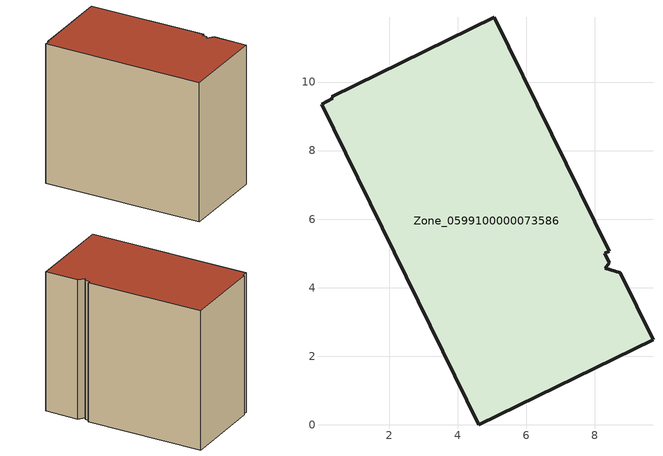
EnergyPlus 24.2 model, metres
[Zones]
Zone_0599100000073586
 floor ground (C_G): 8.29,5 8.42,4.73 8.3,4.57 8.74,4.44 9.7,2.48 4.61,0 0.03,9.36 0.35,9.52 0.33,9.57 5.07,11.89 8.43,5.06 z0
 wall outside (C_F): 9.7,2.48 8.74,4.44 8.3,4.57 8.42,4.73 8.29,5 8.43,5.06 5.07,11.89 0.33,9.57 0.35,9.52 0.03,9.36 4.61,0 9.7,2.48 z0:9.24
 roof outside (C_R): 8.42,4.73 8.29,5 8.43,5.06 5.07,11.89 0.33,9.57 0.35,9.52 0.03,9.36 4.61,0 9.7,2.48 8.74,4.44 8.3,4.57 z9.24
[BUILDING]
Pand.0599100000073586: North Axis=0; Terrain=City; Loads Convergence Tolerance Value=0.04; Temperature Convergence Tolerance Value=0.4; Solar Distribution=FullExterior; Maximum Number of Warmup Days=25; Minimum Number of Warmup Days=1
[Site:Location]
Rotterdam.The.Hague.AP_ZH_NLD Design_Conditions: Latitude=51.96; Longitude=4.45; Time Zone=1; Elevation=-4.5
[SITE:GROUNDTEMPERATURE:BUILDINGSURFACE]
18, 18, 18, 18, 18, 18, 18, 18, 18, 18, 18, 18
[MATERIAL] Thermal Absorptance=0.9; Solar Absorptance=0.7; Visible Absorptance=0.7
Name | Roughness | Thickness | Conductivity | Density | Specific Heat
G.TC.1965-1974 | MediumSmooth | 0.15 | 0.882353 | 540 | 1210
F.TC.1965-1974 | Rough | 0.3 | 0.697674 | 1920 | 840
R.TC.1965-1974 | MediumRough | 0.2 | 0.232558 | 1500 | 1000
[CONSTRUCTION]
C_G: G.TC.1965-1974
C_F: F.TC.1965-1974
C_R: R.TC.1965-1974
[ZONE]
Zone_0599100000073586: Type=1; Multiplier=1; Ceiling Height=Autocalculate; Volume=Autocalculate; Floor Area=autocalculate; Part of Total Floor Area=Yes
[ZONEINFILTRATION:DESIGNFLOWRATE]
Infil_Zone_0599100000073586: Zone or ZoneList or Space or SpaceList=Zone_0599100000073586; Schedule=AlwaysOn; Design Flow Rate Calculation Method=Flow/Area; Flow Rate per Floor Area=0.003; Constant Term Coefficient=1; Temperature Term Coefficient=0; Velocity Term Coefficient=0; Velocity Squared Term Coefficient=0
[HVACTEMPLATE:ZONE:IDEALLOADSAIRSYSTEM]
Zone_0599100000073586: Maximum Heating Supply Air Temperature=50; Minimum Cooling Supply Air Temperature=13; Maximum Heating Supply Air Humidity Ratio=0.0156; Minimum Cooling Supply Air Humidity Ratio=0.0077; Heating Limit=NoLimit; Cooling Limit=NoLimit; Dehumidification Control Type=ConstantSensibleHeatRatio; Cooling Sensible Heat Ratio=0.7; Dehumidification Setpoint=60; Humidification Control Type=None; Humidification Setpoint=30; Outdoor Air Method=None; Outdoor Air Flow Rate per Person=0.00944; Outdoor Air Flow Rate per Zone Floor Area=0; Outdoor Air Flow Rate per Zone=0; Demand Controlled Ventilation Type=None; Outdoor Air Economizer Type=NoEconomizer; Heat Recovery Type=None; Sensible Heat Recovery Effectiveness=0.7; Latent Heat Recovery Effectiveness=0.65
[ZONECONTROL:THERMOSTAT]
ThermostatControl_Zone_0599100000073586: Zone or ZoneList=Zone_0599100000073586; Control Type Schedule=DualSetpointControlType; Control 1=Thermostat_Zone_0599100000073586; Temperature Difference Between Cutout And Setpoint=0
[THERMOSTATSETPOINT:DUALSETPOINT]
Thermostat_Zone_0599100000073586: Heating Setpoint Temperature Schedule=HeatingSetpoint_Zone_0599100000073586; Cooling Setpoint Temperature Schedule=CoolingSetpoint_Zone_0599100000073586
[SCHEDULE:COMPACT]
HeatingSetpoint_Zone_0599100000073586: Through: 12/31, For: AllDays, Until: 24:00, 21
CoolingSetpoint_Zone_0599100000073586: Through: 12/31, For: AllDays, Until: 24:00, 24
DualSetpointControlType: Through: 12/31, For: AllDays, Until: 24:00, 4
AlwaysOn: Through: 12/31, For: AllDays, Until: 24:00, 1
